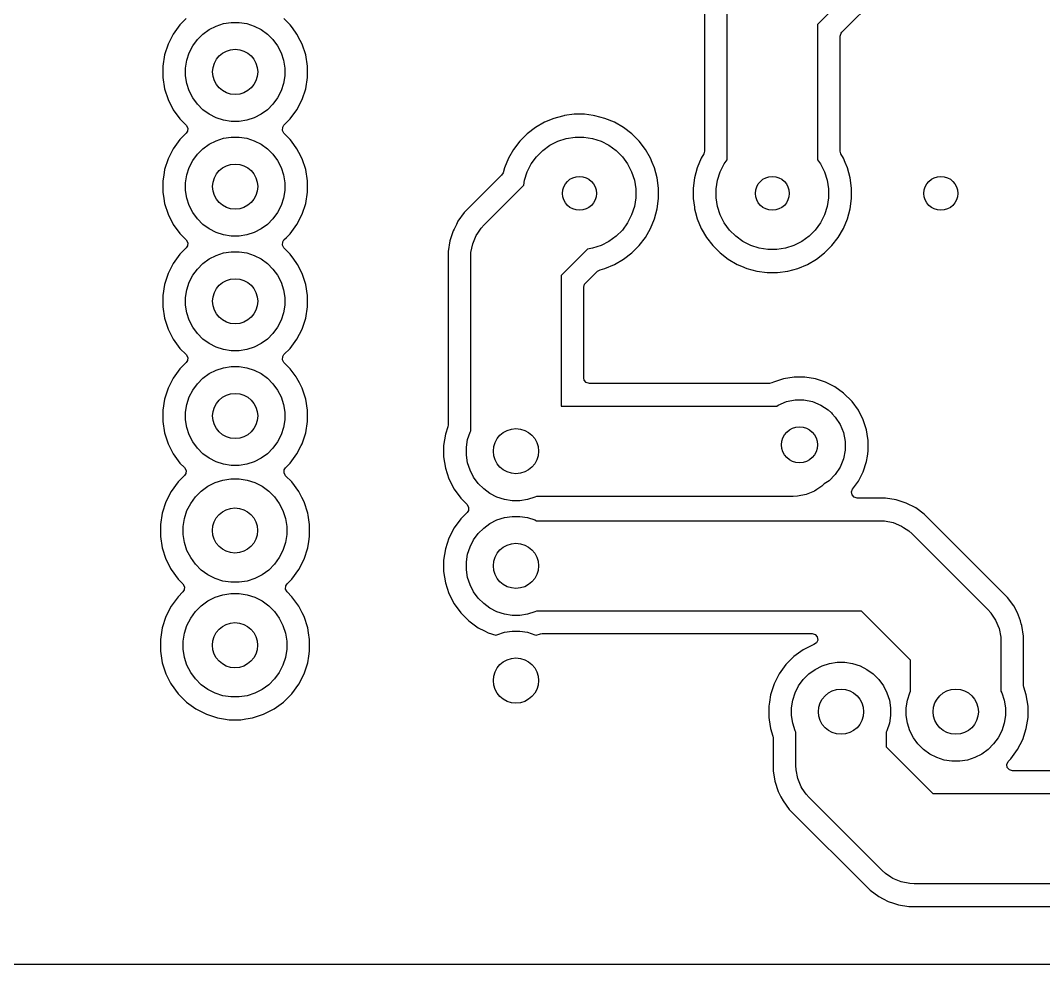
# Model space of a CAD drawing. Extents: x 10 to 287, y -200 to -10.
# Drawn here: x 127.33 to 149.97, y -149.31 to -128.4 of the extents above; entities that cross this region are included whole.
import ezdxf

# ---------------------------------------------------------------- set-up
doc = ezdxf.new("R2010")
doc.units = 0
doc.layers.add('BLACK', color=7, linetype='CONTINUOUS')

msp = doc.modelspace()

# ---------------------------------------------------------------- linework, layer by layer
at = {"layer": 'BLACK', "linetype": 'CONTINUOUS'}
for p, q in [((147.036874, -126.424219), (144.97, -128.491094)), ((145.506814, -128.662092), (147.300255, -126.86865)), ((142.4695, -127.958782), (142.4695, -131.294716)), ((142.97, -131.486311), (142.97, -128.07688)), ((130.99887, -128.357681), (130.859205, -128.497345)), ((133.300794, -128.497345), (133.16113, -128.357681)), ((130.859201, -128.49735), (130.711132, -128.701151)), ((130.859205, -128.497345), (130.859201, -128.49735)), ((131.365607, -128.703553), (131.505252, -128.602096)), ((131.505252, -128.602096), (131.659048, -128.523733)), ((131.659048, -128.523733), (131.82321, -128.470393)), ((131.82321, -128.470393), (131.993695, -128.443391)), ((131.993695, -128.443391), (132.166305, -128.443391)), ((132.166305, -128.443391), (132.33679, -128.470393)), ((132.33679, -128.470393), (132.500952, -128.523733)), ((132.500952, -128.523733), (132.654748, -128.602096)), ((132.654748, -128.602096), (132.794393, -128.703553)), ((133.300798, -128.49735), (133.300794, -128.497345)), ((133.347107, -128.56109), (133.300798, -128.49735)), ((133.44887, -128.701155), (133.347107, -128.56109)), ((144.97, -128.491094), (144.97, -131.486311)), ((130.711132, -128.701151), (130.59676, -128.925616)), ((131.142096, -128.965252), (131.243553, -128.825607)), ((131.243553, -128.825607), (131.365607, -128.703553)), ((132.794393, -128.703553), (132.916447, -128.825607)), ((132.916447, -128.825607), (133.017904, -128.965252)), ((133.521747, -128.844184), (133.44887, -128.701155)), ((145.4705, -128.749768), (145.490185, -128.682729)), ((145.4705, -131.294716), (145.4705, -128.749768)), ((145.490185, -128.682729), (145.506814, -128.662092)), ((130.59676, -128.925616), (130.51891, -129.165214)), ((131.063733, -129.119048), (131.142096, -128.965252)), ((133.017904, -128.965252), (133.096267, -129.119048)), ((133.563239, -128.925616), (133.521747, -128.844184)), ((133.563239, -128.925618), (133.563239, -128.925616)), ((133.563241, -128.925621), (133.563239, -128.925618)), ((133.64109, -129.165215), (133.563241, -128.925621)), ((130.51891, -129.165214), (130.4795, -129.414038)), ((130.983391, -129.453695), (131.010393, -129.28321)), ((131.010393, -129.28321), (131.063733, -129.119048)), ((133.096267, -129.119048), (133.149607, -129.28321)), ((133.149607, -129.28321), (133.176609, -129.453695)), ((133.6805, -129.414038), (133.64109, -129.165215)), ((130.4795, -129.414038), (130.4795, -129.665961)), ((130.983391, -129.626305), (130.983391, -129.453695)), ((133.176609, -129.453695), (133.176609, -129.626305)), ((133.6805, -129.665962), (133.6805, -129.414038)), ((130.4795, -129.665961), (130.51891, -129.914785)), ((131.010393, -129.79679), (130.983391, -129.626305)), ((133.176609, -129.626305), (133.149607, -129.79679)), ((133.64109, -129.914785), (133.6805, -129.665962)), ((130.51891, -129.914785), (130.59676, -130.154383)), ((131.063733, -129.960952), (131.010393, -129.79679)), ((131.142096, -130.114748), (131.063733, -129.960952)), ((133.096267, -129.960952), (133.017904, -130.114748)), ((133.149607, -129.79679), (133.096267, -129.960952)), ((133.563241, -130.154379), (133.64109, -129.914785)), ((130.59676, -130.154383), (130.711132, -130.378848)), ((131.243553, -130.254393), (131.142096, -130.114748)), ((133.017904, -130.114748), (132.916447, -130.254393)), ((133.44887, -130.378845), (133.563241, -130.154379)), ((130.711132, -130.378848), (130.859201, -130.582649)), ((131.365607, -130.376447), (131.243553, -130.254393)), ((131.505252, -130.477904), (131.365607, -130.376447)), ((132.794393, -130.376447), (132.654748, -130.477904)), ((132.916447, -130.254393), (132.794393, -130.376447)), ((133.300793, -130.582656), (133.44887, -130.378845)), ((130.859201, -130.582649), (130.859205, -130.582654)), ((130.859205, -130.582654), (130.99887, -130.722319)), ((131.659048, -130.556267), (131.505252, -130.477904)), ((131.82321, -130.609607), (131.659048, -130.556267)), ((131.993695, -130.636609), (131.82321, -130.609607)), ((132.166305, -130.636609), (131.993695, -130.636609)), ((132.33679, -130.609607), (132.166305, -130.636609)), ((132.500952, -130.556267), (132.33679, -130.609607)), ((132.654748, -130.477904), (132.500952, -130.556267)), ((133.226799, -130.65665), (133.300793, -130.582656)), ((139.136112, -130.568842), (138.924123, -130.65665)), ((139.322464, -130.51891), (139.136112, -130.568842)), ((139.357762, -130.509452), (139.322464, -130.51891)), ((139.368715, -130.508009), (139.357762, -130.509452)), ((139.585258, -130.4795), (139.368715, -130.508009)), ((139.585266, -130.4795), (139.585258, -130.4795)), ((139.814734, -130.4795), (139.585266, -130.4795)), ((139.814741, -130.4795), (139.814734, -130.4795)), ((140.004215, -130.504446), (139.814741, -130.4795)), ((140.042238, -130.509452), (140.004215, -130.504446)), ((140.263887, -130.568842), (140.042238, -130.509452)), ((140.475876, -130.65665), (140.263887, -130.568842)), ((130.99887, -130.722319), (131.032355, -130.783642)), ((131.027371, -130.853334), (130.99887, -130.897681)), ((131.032355, -130.783642), (131.027371, -130.853334)), ((133.127645, -130.836358), (133.132629, -130.766666)), ((133.16113, -130.897681), (133.127645, -130.836358)), ((133.132629, -130.766666), (133.16113, -130.722319)), ((133.16113, -130.722319), (133.226799, -130.65665)), ((138.725382, -130.771392), (138.543338, -130.911081)), ((138.924109, -130.656657), (138.725382, -130.771392)), ((138.924123, -130.65665), (138.924109, -130.656657)), ((140.47589, -130.656657), (140.475876, -130.65665)), ((140.674617, -130.771392), (140.47589, -130.656657)), ((140.856661, -130.911081), (140.674617, -130.771392)), ((130.859201, -131.03735), (130.711132, -131.241151)), ((130.859205, -131.037345), (130.859201, -131.03735)), ((130.99887, -130.897681), (130.859205, -131.037345)), ((131.505252, -131.142096), (131.659048, -131.063733)), ((131.659048, -131.063733), (131.82321, -131.010393)), ((131.82321, -131.010393), (131.993695, -130.983391)), ((131.993695, -130.983391), (132.166305, -130.983391)), ((132.166305, -130.983391), (132.33679, -131.010393)), ((132.33679, -131.010393), (132.500952, -131.063733)), ((132.500952, -131.063733), (132.654748, -131.142096)), ((133.300794, -131.037345), (133.16113, -130.897681)), ((133.300798, -131.03735), (133.300794, -131.037345)), ((133.326945, -131.073339), (133.300798, -131.03735)), ((133.44887, -131.241155), (133.326945, -131.073339)), ((138.381081, -131.073338), (138.241392, -131.255382)), ((138.543338, -130.911081), (138.381081, -131.073338)), ((139.046877, -131.1642), (139.221646, -131.075151)), ((139.221646, -131.075151), (139.408193, -131.014538)), ((139.408193, -131.014538), (139.601926, -130.983853)), ((139.601926, -130.983853), (139.798074, -130.983853)), ((139.798074, -130.983853), (139.991807, -131.014538)), ((139.991807, -131.014538), (140.178354, -131.075151)), ((140.178354, -131.075151), (140.353123, -131.1642)), ((140.85667, -130.911089), (140.856661, -130.911081)), ((141.018911, -131.07333), (140.85667, -130.911089)), ((141.018918, -131.073338), (141.018911, -131.07333)), ((141.158607, -131.255382), (141.018918, -131.073338)), ((130.711132, -131.241151), (130.59676, -131.465616)), ((131.243553, -131.365607), (131.365607, -131.243553)), ((131.365607, -131.243553), (131.505252, -131.142096)), ((132.654748, -131.142096), (132.794393, -131.243553)), ((132.794393, -131.243553), (132.916447, -131.365607)), ((133.49309, -131.327942), (133.44887, -131.241155)), ((133.563239, -131.465616), (133.49309, -131.327942)), ((138.241392, -131.255382), (138.126657, -131.454109)), ((138.749493, -131.41819), (138.88819, -131.279493)), ((138.88819, -131.279493), (139.046877, -131.1642)), ((140.353123, -131.1642), (140.51181, -131.279493)), ((140.51181, -131.279493), (140.650507, -131.41819)), ((141.158608, -131.255385), (141.158607, -131.255382)), ((141.158611, -131.255388), (141.158608, -131.255385)), ((141.273344, -131.454112), (141.158611, -131.255388)), ((142.4695, -131.294716), (142.452887, -131.356716)), ((145.487113, -131.356716), (145.4705, -131.294716)), ((130.59676, -131.465616), (130.51891, -131.705214)), ((131.063733, -131.659048), (131.142096, -131.505252)), ((131.142096, -131.505252), (131.243553, -131.365607)), ((132.916447, -131.365607), (133.017904, -131.505252)), ((133.017904, -131.505252), (133.096267, -131.659048)), ((133.563239, -131.465618), (133.563239, -131.465616)), ((133.563241, -131.465621), (133.563239, -131.465618)), ((133.64109, -131.705215), (133.563241, -131.465621)), ((138.126653, -131.454118), (138.038842, -131.666112)), ((138.126657, -131.454109), (138.126653, -131.454118)), ((138.6342, -131.576877), (138.749493, -131.41819)), ((140.650507, -131.41819), (140.7658, -131.576877)), ((141.273346, -131.454117), (141.273344, -131.454112)), ((141.273349, -131.454123), (141.273346, -131.454117)), ((141.31119, -131.54548), (141.273349, -131.454123)), ((141.361158, -131.666113), (141.31119, -131.54548)), ((142.39665, -131.454123), (142.308842, -131.666112)), ((142.396657, -131.454108), (142.39665, -131.454123)), ((142.452887, -131.356716), (142.396657, -131.454108)), ((142.9042, -131.576877), (142.97, -131.486311)), ((144.97, -131.486311), (145.0358, -131.576877)), ((145.543342, -131.454108), (145.487113, -131.356716)), ((145.543349, -131.454123), (145.543342, -131.454108)), ((145.58119, -131.54548), (145.543349, -131.454123)), ((145.631158, -131.666113), (145.58119, -131.54548)), ((130.51891, -131.705214), (130.499093, -131.830331)), ((131.010393, -131.82321), (131.063733, -131.659048)), ((133.096267, -131.659048), (133.149607, -131.82321)), ((133.6805, -131.954038), (133.64109, -131.705215)), ((138.009734, -131.774744), (137.97764, -131.830331)), ((138.038842, -131.666112), (138.009734, -131.774744)), ((138.484538, -131.938193), (138.545151, -131.751646)), ((138.545151, -131.751646), (138.6342, -131.576877)), ((140.7658, -131.576877), (140.854849, -131.751646)), ((140.854849, -131.751646), (140.915462, -131.938193)), ((141.420548, -131.887762), (141.361158, -131.666113)), ((142.308842, -131.666112), (142.249453, -131.887759)), ((142.754538, -131.938193), (142.815151, -131.751646)), ((142.815151, -131.751646), (142.9042, -131.576877)), ((145.0358, -131.576877), (145.124849, -131.751646)), ((145.124849, -131.751646), (145.185462, -131.938193)), ((145.690548, -131.887762), (145.631158, -131.666113)), ((130.499093, -131.830331), (130.4795, -131.954038)), ((130.4795, -131.954038), (130.4795, -132.205962)), ((130.983391, -131.993695), (131.010393, -131.82321)), ((130.983391, -132.166305), (130.983391, -131.993695)), ((133.149607, -131.82321), (133.176609, -131.993695)), ((133.176609, -131.993695), (133.176609, -132.166305)), ((133.6805, -132.205962), (133.6805, -131.954038)), ((137.97764, -131.830331), (137.150485, -132.657487)), ((138.467025, -132.04876), (138.484538, -131.938193)), ((140.915462, -131.938193), (140.946147, -132.131926)), ((141.450499, -132.115258), (141.420548, -131.887762)), ((142.249451, -131.88777), (142.2195, -132.115258)), ((142.249453, -131.887759), (142.249451, -131.88777)), ((142.723853, -132.131926), (142.754538, -131.938193)), ((145.185462, -131.938193), (145.216147, -132.131926)), ((145.7205, -132.115266), (145.690548, -131.887762)), ((130.4795, -132.205962), (130.501481, -132.344741)), ((131.010393, -132.33679), (130.983391, -132.166305)), ((133.176609, -132.166305), (133.149607, -132.33679)), ((133.64109, -132.454785), (133.6805, -132.205962)), ((137.587893, -132.927893), (138.467025, -132.04876)), ((140.946147, -132.131926), (140.946147, -132.328074)), ((141.4505, -132.115266), (141.450499, -132.115258)), ((141.4505, -132.344734), (141.4505, -132.115266)), ((142.2195, -132.115258), (142.2195, -132.344741)), ((142.723853, -132.328074), (142.723853, -132.131926)), ((145.216147, -132.131926), (145.216147, -132.328074)), ((145.7205, -132.344734), (145.7205, -132.115266)), ((130.501481, -132.344741), (130.51891, -132.454785)), ((130.51891, -132.454785), (130.59676, -132.694383)), ((131.063733, -132.500952), (131.010393, -132.33679)), ((133.149607, -132.33679), (133.096267, -132.500952)), ((133.563241, -132.694379), (133.64109, -132.454785)), ((140.946147, -132.328074), (140.915462, -132.521807)), ((141.420548, -132.572238), (141.4505, -132.344734)), ((142.2195, -132.344741), (142.244446, -132.534215)), ((142.754538, -132.521807), (142.723853, -132.328074)), ((145.216147, -132.328074), (145.185462, -132.521807)), ((145.690548, -132.572238), (145.7205, -132.344734)), ((131.142096, -132.654748), (131.063733, -132.500952)), ((131.243553, -132.794393), (131.142096, -132.654748)), ((133.017904, -132.654748), (132.916447, -132.794393)), ((133.096267, -132.500952), (133.017904, -132.654748)), ((137.150484, -132.657488), (137.011657, -132.848565)), ((137.150485, -132.657487), (137.150484, -132.657488)), ((140.915462, -132.521807), (140.854849, -132.708354)), ((141.361158, -132.793887), (141.420548, -132.572238)), ((142.244446, -132.534215), (142.249452, -132.572238)), ((142.249452, -132.572238), (142.272295, -132.65749)), ((142.272295, -132.65749), (142.308842, -132.793887)), ((142.815151, -132.708354), (142.754538, -132.521807)), ((145.185462, -132.521807), (145.124849, -132.708354)), ((145.631158, -132.793887), (145.690548, -132.572238)), ((130.59676, -132.694383), (130.711132, -132.918848)), ((130.711132, -132.918848), (130.859201, -133.122649)), ((131.365607, -132.916447), (131.243553, -132.794393)), ((131.505252, -133.017904), (131.365607, -132.916447)), ((132.794393, -132.916447), (132.654748, -133.017904)), ((132.916447, -132.794393), (132.794393, -132.916447)), ((133.300793, -133.122656), (133.44887, -132.918845)), ((133.44887, -132.918845), (133.563241, -132.694379)), ((136.975848, -132.918845), (136.924562, -133.0195)), ((137.011657, -132.848565), (136.975848, -132.918845)), ((140.7658, -132.883123), (140.650507, -133.04181)), ((140.854849, -132.708354), (140.7658, -132.883123)), ((141.273344, -133.005888), (141.361158, -132.793887)), ((142.308842, -132.793887), (142.39665, -133.005876)), ((142.9042, -132.883123), (142.815151, -132.708354)), ((143.019493, -133.04181), (142.9042, -132.883123)), ((145.0358, -132.883123), (144.920507, -133.04181)), ((145.124849, -132.708354), (145.0358, -132.883123)), ((145.543344, -133.005888), (145.631158, -132.793887)), ((130.859201, -133.122649), (130.859205, -133.122654)), ((130.859205, -133.122654), (130.99887, -133.262319)), ((131.659048, -133.096267), (131.505252, -133.017904)), ((131.82321, -133.149607), (131.659048, -133.096267)), ((132.500952, -133.096267), (132.33679, -133.149607)), ((132.654748, -133.017904), (132.500952, -133.096267)), ((133.218837, -133.204612), (133.300793, -133.122656)), ((136.90443, -133.059011), (136.831447, -133.283627)), ((136.924561, -133.0195), (136.90443, -133.05901)), ((136.90443, -133.05901), (136.90443, -133.059011)), ((136.924562, -133.0195), (136.924561, -133.0195)), ((137.413079, -133.163603), (137.447612, -133.111921)), ((137.447612, -133.111921), (137.521989, -133.000606)), ((137.521989, -133.000606), (137.587893, -132.927893)), ((140.650507, -133.04181), (140.51181, -133.180507)), ((141.158611, -133.204612), (141.273344, -133.005888)), ((142.39665, -133.005876), (142.396657, -133.00589)), ((142.396657, -133.00589), (142.511392, -133.204617)), ((143.15819, -133.180507), (143.019493, -133.04181)), ((144.920507, -133.04181), (144.78181, -133.180507)), ((145.428611, -133.204612), (145.543344, -133.005888)), ((130.99887, -133.262319), (131.032355, -133.323642)), ((131.032355, -133.323642), (131.027371, -133.393334)), ((131.993695, -133.176609), (131.82321, -133.149607)), ((132.166305, -133.176609), (131.993695, -133.176609)), ((132.33679, -133.149607), (132.166305, -133.176609)), ((133.127645, -133.376358), (133.132629, -133.306666)), ((133.132629, -133.306666), (133.16113, -133.262319)), ((133.16113, -133.262319), (133.218837, -133.204612)), ((136.831447, -133.28363), (136.7945, -133.516902)), ((136.831447, -133.283627), (136.831447, -133.28363)), ((137.299815, -133.536983), (137.33806, -133.344715)), ((137.33806, -133.344715), (137.413079, -133.163603)), ((140.353123, -133.2958), (140.178354, -133.384849)), ((140.51181, -133.180507), (140.353123, -133.2958)), ((141.018919, -133.386661), (141.158611, -133.204612)), ((142.511392, -133.204617), (142.651081, -133.386661)), ((143.316877, -133.2958), (143.15819, -133.180507)), ((143.491646, -133.384849), (143.316877, -133.2958)), ((144.623123, -133.2958), (144.448354, -133.384849)), ((144.78181, -133.180507), (144.623123, -133.2958)), ((145.288919, -133.386661), (145.428611, -133.204612)), ((130.859201, -133.57735), (130.711132, -133.781151)), ((130.859205, -133.577345), (130.859201, -133.57735)), ((130.99887, -133.437681), (130.859205, -133.577345)), ((131.027371, -133.393334), (130.99887, -133.437681)), ((131.659048, -133.603733), (131.82321, -133.550393)), ((131.82321, -133.550393), (131.993695, -133.523391)), ((131.993695, -133.523391), (132.166305, -133.523391)), ((132.166305, -133.523391), (132.33679, -133.550393)), ((132.33679, -133.550393), (132.500952, -133.603733)), ((133.16113, -133.437681), (133.127645, -133.376358)), ((133.300794, -133.577345), (133.16113, -133.437681)), ((133.300798, -133.57735), (133.300794, -133.577345)), ((133.38163, -133.688607), (133.300798, -133.57735)), ((136.7945, -133.516902), (136.7945, -137.359098)), ((137.295, -133.635), (137.299815, -133.536983)), ((139.881239, -133.462974), (139.295, -134.049214)), ((139.991807, -133.445462), (139.881239, -133.462974)), ((140.178354, -133.384849), (139.991807, -133.445462)), ((140.674612, -133.688611), (140.856661, -133.548919)), ((140.856661, -133.548919), (140.856665, -133.548914)), ((140.856665, -133.548914), (140.85667, -133.548911)), ((140.85667, -133.548911), (141.018911, -133.38667)), ((141.018911, -133.38667), (141.018914, -133.386665)), ((141.018914, -133.386665), (141.018919, -133.386661)), ((142.651081, -133.386661), (142.651089, -133.38667)), ((142.651089, -133.38667), (142.81333, -133.548911)), ((142.81333, -133.548911), (142.813338, -133.548918)), ((142.813338, -133.548918), (142.995382, -133.688607)), ((143.678193, -133.445462), (143.491646, -133.384849)), ((143.871926, -133.476147), (143.678193, -133.445462)), ((144.068074, -133.476147), (143.871926, -133.476147)), ((144.261807, -133.445462), (144.068074, -133.476147)), ((144.448354, -133.384849), (144.261807, -133.445462)), ((144.944612, -133.688611), (145.126661, -133.548919)), ((145.126661, -133.548919), (145.126665, -133.548914)), ((145.126665, -133.548914), (145.12667, -133.548911)), ((145.12667, -133.548911), (145.288911, -133.38667)), ((145.288911, -133.38667), (145.288914, -133.386665)), ((145.288914, -133.386665), (145.288919, -133.386661)), ((130.711132, -133.781151), (130.59676, -134.005616)), ((131.243553, -133.905607), (131.365607, -133.783553)), ((131.365607, -133.783553), (131.505252, -133.682096)), ((131.505252, -133.682096), (131.659048, -133.603733)), ((132.500952, -133.603733), (132.654748, -133.682096)), ((132.654748, -133.682096), (132.794393, -133.783553)), ((132.794393, -133.783553), (132.916447, -133.905607)), ((133.44887, -133.781155), (133.38163, -133.688607)), ((133.460177, -133.803347), (133.44887, -133.781155)), ((133.563239, -134.005616), (133.460177, -133.803347)), ((137.295, -137.487122), (137.295, -133.635)), ((140.263887, -133.891158), (140.475888, -133.803344)), ((140.475888, -133.803344), (140.674612, -133.688611)), ((142.995382, -133.688607), (142.995385, -133.688608)), ((142.995385, -133.688608), (142.995388, -133.688611)), ((142.995388, -133.688611), (143.194112, -133.803344)), ((143.194112, -133.803344), (143.194117, -133.803346)), ((143.194117, -133.803346), (143.194123, -133.803349)), ((143.194123, -133.803349), (143.28548, -133.84119)), ((144.533887, -133.891158), (144.745888, -133.803344)), ((144.745888, -133.803344), (144.944612, -133.688611)), ((130.59676, -134.005616), (130.51891, -134.245214)), ((131.063733, -134.199048), (131.142096, -134.045252)), ((131.142096, -134.045252), (131.243553, -133.905607)), ((132.916447, -133.905607), (133.017904, -134.045252)), ((133.017904, -134.045252), (133.096267, -134.199048)), ((133.563239, -134.005618), (133.563239, -134.005616)), ((133.563241, -134.005621), (133.563239, -134.005618)), ((133.64109, -134.245215), (133.563241, -134.005621)), ((139.295, -134.049214), (139.295, -136.94)), ((139.831815, -134.220211), (140.099669, -133.952356)), ((140.099669, -133.952356), (140.155253, -133.920265)), ((140.155253, -133.920265), (140.263887, -133.891158)), ((143.28548, -133.84119), (143.406113, -133.891158)), ((143.406113, -133.891158), (143.627762, -133.950548)), ((143.627762, -133.950548), (143.855266, -133.9805)), ((143.855266, -133.9805), (143.855273, -133.9805)), ((143.855273, -133.9805), (144.084727, -133.9805)), ((144.084727, -133.9805), (144.084734, -133.9805)), ((144.084734, -133.9805), (144.312238, -133.950548)), ((144.312238, -133.950548), (144.533887, -133.891158)), ((130.51891, -134.245214), (130.4795, -134.494038)), ((131.010393, -134.36321), (131.063733, -134.199048)), ((133.096267, -134.199048), (133.149607, -134.36321)), ((133.6805, -134.494038), (133.64109, -134.245215)), ((139.7955, -134.307888), (139.815185, -134.240849)), ((139.815185, -134.240849), (139.831815, -134.220211)), ((130.4795, -134.494038), (130.4795, -134.745961)), ((130.983391, -134.533695), (131.010393, -134.36321)), ((133.149607, -134.36321), (133.176609, -134.533695)), ((133.6805, -134.745962), (133.6805, -134.494038)), ((139.7955, -136.3155), (139.7955, -134.307888)), ((130.983391, -134.706305), (130.983391, -134.533695)), ((131.010393, -134.87679), (130.983391, -134.706305)), ((133.176609, -134.706305), (133.149607, -134.87679)), ((133.176609, -134.533695), (133.176609, -134.706305)), ((130.4795, -134.745961), (130.51891, -134.994785)), ((131.063733, -135.040952), (131.010393, -134.87679)), ((133.149607, -134.87679), (133.096267, -135.040952)), ((133.64109, -134.994785), (133.6805, -134.745962)), ((130.51891, -134.994785), (130.59676, -135.234383)), ((131.142096, -135.194748), (131.063733, -135.040952)), ((133.096267, -135.040952), (133.017904, -135.194748)), ((133.563241, -135.234379), (133.64109, -134.994785)), ((130.59676, -135.234383), (130.711132, -135.458848)), ((131.243553, -135.334393), (131.142096, -135.194748)), ((131.365607, -135.456447), (131.243553, -135.334393)), ((132.916447, -135.334393), (132.794393, -135.456447)), ((133.017904, -135.194748), (132.916447, -135.334393)), ((133.44887, -135.458845), (133.563241, -135.234379)), ((130.711132, -135.458848), (130.859201, -135.662649)), ((131.505252, -135.557904), (131.365607, -135.456447)), ((131.659048, -135.636267), (131.505252, -135.557904)), ((131.82321, -135.689607), (131.659048, -135.636267)), ((132.500952, -135.636267), (132.33679, -135.689607)), ((132.654748, -135.557904), (132.500952, -135.636267)), ((132.794393, -135.456447), (132.654748, -135.557904)), ((133.300793, -135.662656), (133.44887, -135.458845)), ((130.859201, -135.662649), (130.859205, -135.662654)), ((130.859205, -135.662654), (130.99887, -135.802319)), ((130.99887, -135.802319), (131.032355, -135.863642)), ((131.993695, -135.716609), (131.82321, -135.689607)), ((132.166305, -135.716609), (131.993695, -135.716609)), ((132.33679, -135.689607), (132.166305, -135.716609)), ((133.127645, -135.916358), (133.132629, -135.846666)), ((133.132629, -135.846666), (133.16113, -135.802319)), ((133.16113, -135.802319), (133.300793, -135.662656)), ((130.99887, -135.977681), (130.859205, -136.117345)), ((131.027371, -135.933334), (130.99887, -135.977681)), ((131.032355, -135.863642), (131.027371, -135.933334)), ((131.82321, -136.090393), (131.993695, -136.063391)), ((131.993695, -136.063391), (132.166305, -136.063391)), ((132.166305, -136.063391), (132.33679, -136.090393)), ((133.16113, -135.977681), (133.127645, -135.916358)), ((133.300794, -136.117345), (133.16113, -135.977681)), ((130.859201, -136.11735), (130.711132, -136.321151)), ((130.859205, -136.117345), (130.859201, -136.11735)), ((131.365607, -136.323553), (131.505252, -136.222096)), ((131.505252, -136.222096), (131.659048, -136.143733)), ((131.659048, -136.143733), (131.82321, -136.090393)), ((132.33679, -136.090393), (132.500952, -136.143733)), ((132.500952, -136.143733), (132.654748, -136.222096)), ((132.654748, -136.222096), (132.794393, -136.323553)), ((133.300798, -136.11735), (133.300794, -136.117345)), ((133.429952, -136.295117), (133.300798, -136.11735)), ((133.44887, -136.321155), (133.429952, -136.295117)), ((139.806706, -136.367011), (139.7955, -136.3155)), ((144.451903, -136.2995), (144.218631, -136.336446)), ((144.451908, -136.2995), (144.451903, -136.2995)), ((144.688092, -136.2995), (144.451908, -136.2995)), ((144.688097, -136.2995), (144.688092, -136.2995)), ((144.921365, -136.336446), (144.688097, -136.2995)), ((130.711132, -136.321151), (130.59676, -136.545616)), ((131.142096, -136.585252), (131.243553, -136.445607)), ((131.243553, -136.445607), (131.365607, -136.323553)), ((132.794393, -136.323553), (132.916447, -136.445607)), ((132.916447, -136.445607), (133.017904, -136.585252)), ((133.502283, -136.425985), (133.44887, -136.321155)), ((133.563239, -136.545616), (133.502283, -136.425985)), ((139.852461, -136.419815), (139.806706, -136.367011)), ((139.9195, -136.4395), (139.852461, -136.419815)), ((143.905226, -136.4395), (139.9195, -136.4395)), ((143.961521, -136.425985), (143.905226, -136.4395)), ((143.994003, -136.409433), (143.961521, -136.425985)), ((144.218631, -136.336446), (143.994003, -136.409433)), ((144.921367, -136.336446), (144.921365, -136.336446)), ((144.921369, -136.336447), (144.921367, -136.336446)), ((145.145992, -136.409432), (144.921369, -136.336447)), ((145.356434, -136.516657), (145.145992, -136.409432)), ((145.54751, -136.655483), (145.356434, -136.516657)), ((130.59676, -136.545616), (130.51891, -136.785214)), ((131.010393, -136.90321), (131.063733, -136.739048)), ((131.063733, -136.739048), (131.142096, -136.585252)), ((133.017904, -136.585252), (133.096267, -136.739048)), ((133.096267, -136.739048), (133.149607, -136.90321)), ((133.563239, -136.545618), (133.563239, -136.545616)), ((133.563241, -136.545621), (133.563239, -136.545618)), ((133.64109, -136.785215), (133.563241, -136.545621)), ((145.734517, -136.84249), (145.54751, -136.655483)), ((130.51891, -136.785214), (130.4795, -137.034038)), ((130.983391, -137.073695), (131.010393, -136.90321)), ((133.149607, -136.90321), (133.176609, -137.073695)), ((133.6805, -137.034038), (133.64109, -136.785215)), ((139.295, -136.94), (144.065796, -136.94)), ((144.065796, -136.94), (144.098604, -136.918079)), ((144.098604, -136.918079), (144.279716, -136.84306)), ((144.279716, -136.84306), (144.471983, -136.804816)), ((144.471983, -136.804816), (144.668017, -136.804816)), ((144.668017, -136.804816), (144.860284, -136.84306)), ((144.860284, -136.84306), (145.041396, -136.918079)), ((145.041396, -136.918079), (145.204394, -137.026989)), ((145.873343, -137.033566), (145.734517, -136.84249)), ((130.4795, -137.034038), (130.4795, -137.285961)), ((130.983391, -137.246305), (130.983391, -137.073695)), ((133.176609, -137.073695), (133.176609, -137.246305)), ((133.6805, -137.285962), (133.6805, -137.034038)), ((145.204394, -137.026989), (145.277107, -137.092893)), ((145.277107, -137.092893), (145.297107, -137.112893)), ((145.297107, -137.112893), (145.36301, -137.185606)), ((145.36301, -137.185606), (145.471921, -137.348604)), ((145.980568, -137.244008), (145.873343, -137.033566)), ((130.4795, -137.285961), (130.51891, -137.534785)), ((131.010393, -137.41679), (130.983391, -137.246305)), ((131.063733, -137.580952), (131.010393, -137.41679)), ((133.149607, -137.41679), (133.096267, -137.580952)), ((133.176609, -137.246305), (133.149607, -137.41679)), ((133.64109, -137.534785), (133.6805, -137.285962)), ((136.788431, -137.397416), (136.73391, -137.56521)), ((136.7945, -137.359098), (136.788431, -137.397416)), ((145.471921, -137.348604), (145.54694, -137.529716)), ((146.053552, -137.468631), (145.980568, -137.244008)), ((130.51891, -137.534785), (130.59676, -137.774383)), ((131.142096, -137.734748), (131.063733, -137.580952)), ((133.096267, -137.580952), (133.017904, -137.734748)), ((133.563241, -137.774379), (133.64109, -137.534785)), ((136.73391, -137.565213), (136.6945, -137.814038)), ((136.73391, -137.56521), (136.73391, -137.565213)), ((137.225393, -137.68321), (137.278733, -137.519048)), ((137.278733, -137.519048), (137.295, -137.487122)), ((145.54694, -137.529716), (145.585184, -137.721983)), ((146.068848, -137.56521), (146.053552, -137.468631)), ((146.090499, -137.701902), (146.068848, -137.56521)), ((130.59676, -137.774383), (130.711132, -137.998848)), ((131.243553, -137.874393), (131.142096, -137.734748)), ((131.365607, -137.996447), (131.243553, -137.874393)), ((132.916447, -137.874393), (132.794393, -137.996447)), ((133.017904, -137.734748), (132.916447, -137.874393)), ((133.44887, -137.998845), (133.543034, -137.814038)), ((133.543034, -137.814038), (133.563241, -137.774379)), ((136.6945, -137.814038), (136.6945, -138.065961)), ((137.198391, -137.853695), (137.225393, -137.68321)), ((137.198391, -138.026305), (137.198391, -137.853695)), ((145.585184, -137.721983), (145.585184, -137.918017)), ((146.090499, -137.938097), (146.090499, -137.701902)), ((130.711132, -137.998848), (130.859201, -138.202649)), ((131.505252, -138.097904), (131.365607, -137.996447)), ((131.659048, -138.176267), (131.505252, -138.097904)), ((132.654748, -138.097904), (132.500952, -138.176267)), ((132.794393, -137.996447), (132.654748, -138.097904)), ((133.300793, -138.202656), (133.44887, -137.998845)), ((136.6945, -138.065961), (136.73391, -138.314785)), ((137.225393, -138.19679), (137.198391, -138.026305)), ((145.54694, -138.110284), (145.471921, -138.291396)), ((145.585184, -137.918017), (145.54694, -138.110284)), ((146.053552, -138.171368), (146.072587, -138.051184)), ((146.072587, -138.051184), (146.090499, -137.938097)), ((130.859201, -138.202649), (130.859205, -138.202654)), ((130.859205, -138.202654), (130.960314, -138.303763)), ((130.960314, -138.303763), (130.993799, -138.365086)), ((131.82321, -138.229607), (131.659048, -138.176267)), ((131.993695, -138.256609), (131.82321, -138.229607)), ((132.166305, -138.256609), (131.993695, -138.256609)), ((132.33679, -138.229607), (132.166305, -138.256609)), ((132.500952, -138.176267), (132.33679, -138.229607)), ((133.16252, -138.421482), (133.167504, -138.35179)), ((133.167504, -138.35179), (133.196001, -138.307447)), ((133.196001, -138.307447), (133.300793, -138.202656)), ((136.73391, -138.314785), (136.81176, -138.554383)), ((137.278733, -138.360952), (137.225393, -138.19679)), ((145.471921, -138.291396), (145.36301, -138.454393)), ((145.980568, -138.395992), (146.053552, -138.171368)), ((130.960315, -138.479125), (130.817386, -138.622054)), ((130.988815, -138.434778), (130.960315, -138.479125)), ((130.993799, -138.365086), (130.988815, -138.434778)), ((131.636234, -138.634819), (131.807858, -138.579055)), ((131.807858, -138.579055), (131.986092, -138.550825)), ((131.986092, -138.550825), (132.166548, -138.550825)), ((132.166548, -138.550825), (132.344782, -138.579055)), ((132.344782, -138.579055), (132.516406, -138.634819)), ((133.196005, -138.482805), (133.16252, -138.421482)), ((133.335251, -138.622051), (133.196005, -138.482805)), ((136.81176, -138.554383), (136.926132, -138.778848)), ((137.357096, -138.514748), (137.278733, -138.360952)), ((137.458553, -138.654393), (137.357096, -138.514748)), ((145.36301, -138.454393), (145.224393, -138.59301)), ((145.873343, -138.606433), (145.980568, -138.395992)), ((130.817386, -138.622054), (130.664688, -138.832225)), ((131.329455, -138.822813), (131.475447, -138.716744)), ((131.475447, -138.716744), (131.636234, -138.634819)), ((132.516406, -138.634819), (132.677193, -138.716744)), ((132.677193, -138.716744), (132.823185, -138.822813)), ((133.487954, -138.832229), (133.335251, -138.622051)), ((136.926132, -138.778848), (137.074201, -138.982649)), ((137.580607, -138.776447), (137.458553, -138.654393)), ((137.720252, -138.877904), (137.580607, -138.776447)), ((144.95593, -138.785483), (144.901397, -138.821921)), ((145.064394, -138.713011), (144.95593, -138.785483)), ((145.119365, -138.663186), (145.064394, -138.713011)), ((145.224393, -138.59301), (145.119365, -138.663186)), ((145.722919, -138.837853), (145.745338, -138.782615)), ((145.745338, -138.782615), (145.873343, -138.606433)), ((130.664688, -138.832225), (130.546742, -139.063703)), ((131.095784, -139.096407), (131.201853, -138.950415)), ((131.201853, -138.950415), (131.329455, -138.822813)), ((132.823185, -138.822813), (132.950787, -138.950415)), ((132.950787, -138.950415), (133.056856, -139.096407)), ((133.555357, -138.964515), (133.487954, -138.832229)), ((133.605897, -139.063703), (133.555357, -138.964515)), ((137.074201, -138.982649), (137.074205, -138.982654)), ((137.074205, -138.982654), (137.21387, -139.122319)), ((137.874048, -138.956267), (137.720252, -138.877904)), ((138.03821, -139.009607), (137.874048, -138.956267)), ((138.208695, -139.036609), (138.03821, -139.009607)), ((138.55179, -139.009607), (138.381305, -139.036609)), ((138.715952, -138.956267), (138.55179, -139.009607)), ((138.747878, -138.94), (138.715952, -138.956267)), ((144.43, -138.94), (138.747878, -138.94)), ((144.528017, -138.935185), (144.43, -138.94)), ((144.720285, -138.89694), (144.528017, -138.935185)), ((144.901397, -138.821921), (144.720285, -138.89694)), ((145.732863, -138.907011), (145.722919, -138.837853)), ((145.778618, -138.959815), (145.732863, -138.907011)), ((145.845657, -138.9795), (145.778618, -138.959815)), ((146.473726, -138.9795), (145.845657, -138.9795)), ((146.473731, -138.9795), (146.473726, -138.9795)), ((146.707002, -139.016446), (146.473731, -138.9795)), ((146.93163, -139.089433), (146.707002, -139.016446)), ((130.546742, -139.063703), (130.46646, -139.310786)), ((130.958095, -139.428818), (131.013859, -139.257194)), ((131.013859, -139.257194), (131.095784, -139.096407)), ((133.056856, -139.096407), (133.138781, -139.257194)), ((133.138781, -139.257194), (133.194545, -139.428818)), ((133.605897, -139.063705), (133.605897, -139.063703)), ((133.605899, -139.063708), (133.605897, -139.063705)), ((133.68618, -139.310787), (133.605899, -139.063708)), ((137.21387, -139.122319), (137.247355, -139.183642)), ((137.242371, -139.253334), (137.21387, -139.297681)), ((137.247355, -139.183642), (137.242371, -139.253334)), ((138.381305, -139.036609), (138.208695, -139.036609)), ((147.142068, -139.196657), (146.93163, -139.089433)), ((147.333144, -139.335483), (147.142068, -139.196657)), ((130.46646, -139.310786), (130.42582, -139.567377)), ((130.929865, -139.607052), (130.958095, -139.428818)), ((133.194545, -139.428818), (133.222775, -139.607052)), ((133.693025, -139.354008), (133.68618, -139.310787)), ((133.72682, -139.567377), (133.693025, -139.354008)), ((137.074201, -139.43735), (136.926132, -139.641151)), ((137.074205, -139.437345), (137.074201, -139.43735)), ((137.21387, -139.297681), (137.074205, -139.437345)), ((137.720252, -139.542096), (137.874048, -139.463733)), ((137.874048, -139.463733), (138.03821, -139.410393)), ((138.03821, -139.410393), (138.208695, -139.383391)), ((138.208695, -139.383391), (138.381305, -139.383391)), ((138.381305, -139.383391), (138.55179, -139.410393)), ((138.55179, -139.410393), (138.715952, -139.463733)), ((138.715952, -139.463733), (138.747878, -139.48)), ((138.747878, -139.48), (146.355634, -139.48)), ((146.355634, -139.48), (146.453651, -139.484815)), ((146.453651, -139.484815), (146.645919, -139.52306)), ((149.174517, -141.176856), (147.333144, -139.335483)), ((130.42582, -139.567377), (130.42582, -139.827182)), ((130.929865, -139.787508), (130.929865, -139.607052)), ((133.222775, -139.607052), (133.222775, -139.787508)), ((133.72682, -139.827182), (133.72682, -139.567377)), ((136.926132, -139.641151), (136.81176, -139.865616)), ((137.458553, -139.765607), (137.580607, -139.643553)), ((137.580607, -139.643553), (137.720252, -139.542096)), ((146.645919, -139.52306), (146.827031, -139.598079)), ((146.827031, -139.598079), (146.873646, -139.629226)), ((146.873646, -139.629226), (146.990028, -139.706989)), ((146.990028, -139.706989), (147.062741, -139.772893)), ((130.42582, -139.827182), (130.46646, -140.083773)), ((130.958095, -139.965742), (130.929865, -139.787508)), ((133.222775, -139.787508), (133.194545, -139.965742)), ((133.708859, -139.940578), (133.72682, -139.827182)), ((136.81176, -139.865616), (136.73391, -140.105214)), ((137.278733, -140.059048), (137.357096, -139.905252)), ((137.357096, -139.905252), (137.458553, -139.765607)), ((147.062741, -139.772893), (148.737107, -141.447259)), ((130.46646, -140.083773), (130.546742, -140.330856)), ((131.013859, -140.137366), (130.958095, -139.965742)), ((131.095784, -140.298153), (131.013859, -140.137366)), ((133.138781, -140.137366), (133.056856, -140.298153)), ((133.194545, -139.965742), (133.138781, -140.137366)), ((133.605899, -140.330852), (133.68618, -140.083773)), ((133.68618, -140.083773), (133.708859, -139.940578)), ((136.73391, -140.105214), (136.6945, -140.354038)), ((137.225393, -140.22321), (137.278733, -140.059048)), ((130.546742, -140.330856), (130.627854, -140.490044)), ((131.201853, -140.444145), (131.095784, -140.298153)), ((133.056856, -140.298153), (132.950787, -140.444145)), ((133.487954, -140.562331), (133.605899, -140.330852)), ((136.6945, -140.354038), (136.6945, -140.605961)), ((137.198391, -140.393695), (137.225393, -140.22321)), ((130.627854, -140.490044), (130.652719, -140.538845)), ((130.652719, -140.538845), (130.664688, -140.562334)), ((130.664688, -140.562334), (130.817386, -140.772505)), ((131.329455, -140.571747), (131.201853, -140.444145)), ((131.475447, -140.677816), (131.329455, -140.571747)), ((132.823185, -140.571747), (132.677193, -140.677816)), ((132.950787, -140.444145), (132.823185, -140.571747)), ((133.335251, -140.772509), (133.487954, -140.562331)), ((136.6945, -140.605961), (136.73391, -140.854785)), ((137.198391, -140.566305), (137.198391, -140.393695)), ((137.225393, -140.73679), (137.198391, -140.566305)), ((130.817386, -140.772505), (130.817391, -140.772511)), ((130.817391, -140.772511), (130.924479, -140.879599)), ((131.636234, -140.759741), (131.475447, -140.677816)), ((131.807858, -140.815505), (131.636234, -140.759741)), ((131.986092, -140.843735), (131.807858, -140.815505)), ((132.166548, -140.843735), (131.986092, -140.843735)), ((132.344782, -140.815505), (132.166548, -140.843735)), ((132.516406, -140.759741), (132.344782, -140.815505)), ((132.677193, -140.677816), (132.516406, -140.759741)), ((133.252975, -140.854785), (133.335251, -140.772509)), ((137.278733, -140.900952), (137.225393, -140.73679)), ((130.924479, -141.054961), (130.817391, -141.162048)), ((130.924479, -140.879599), (130.957964, -140.940922)), ((130.95298, -141.010614), (130.924479, -141.054961)), ((130.957964, -140.940922), (130.95298, -141.010614)), ((133.194676, -140.993638), (133.19966, -140.923946)), ((133.228161, -141.054961), (133.194676, -140.993638)), ((133.19966, -140.923946), (133.228161, -140.879599)), ((133.228161, -140.879599), (133.252975, -140.854785)), ((133.335251, -141.162051), (133.228161, -141.054961)), ((136.73391, -140.854785), (136.81176, -141.094383)), ((137.357096, -141.054748), (137.278733, -140.900952)), ((137.458553, -141.194393), (137.357096, -141.054748)), ((130.817386, -141.162054), (130.664688, -141.372225)), ((130.817391, -141.162048), (130.817386, -141.162054)), ((131.329455, -141.362813), (131.475447, -141.256744)), ((131.475447, -141.256744), (131.636234, -141.174819)), ((131.636234, -141.174819), (131.807858, -141.119055)), ((131.807858, -141.119055), (131.986092, -141.090825)), ((131.986092, -141.090825), (132.166548, -141.090825)), ((132.166548, -141.090825), (132.344782, -141.119055)), ((132.344782, -141.119055), (132.516406, -141.174819)), ((132.516406, -141.174819), (132.677193, -141.256744)), ((132.677193, -141.256744), (132.823185, -141.362813)), ((133.487954, -141.372229), (133.335251, -141.162051)), ((136.81176, -141.094383), (136.926132, -141.318848)), ((137.580607, -141.316447), (137.458553, -141.194393)), ((149.313343, -141.367932), (149.174517, -141.176856)), ((130.664688, -141.372225), (130.546742, -141.603703)), ((131.095784, -141.636407), (131.201853, -141.490415)), ((131.201853, -141.490415), (131.329455, -141.362813)), ((132.823185, -141.362813), (132.950787, -141.490415)), ((132.950787, -141.490415), (133.056856, -141.636407)), ((133.563107, -141.519725), (133.487954, -141.372229)), ((133.605897, -141.603703), (133.563107, -141.519725)), ((136.926132, -141.318848), (137.074201, -141.522649)), ((137.074201, -141.522649), (137.074205, -141.522654)), ((137.074205, -141.522654), (137.252345, -141.700794)), ((137.720252, -141.417904), (137.580607, -141.316447)), ((137.874048, -141.496267), (137.720252, -141.417904)), ((138.03821, -141.549607), (137.874048, -141.496267)), ((138.715952, -141.496267), (138.55179, -141.549607)), ((138.747878, -141.48), (138.715952, -141.496267)), ((145.94142, -141.48), (138.747878, -141.48)), ((147.03, -142.56858), (145.94142, -141.48)), ((148.737107, -141.447259), (148.80301, -141.519972)), ((148.80301, -141.519972), (148.806775, -141.525607)), ((149.392175, -141.522649), (149.313343, -141.367932)), ((149.420569, -141.578376), (149.392175, -141.522649)), ((130.546742, -141.603703), (130.46646, -141.850786)), ((131.013859, -141.797194), (131.095784, -141.636407)), ((133.056856, -141.636407), (133.138781, -141.797194)), ((133.605897, -141.603705), (133.605897, -141.603703)), ((133.605899, -141.603708), (133.605897, -141.603705)), ((133.68618, -141.850787), (133.605899, -141.603708)), ((137.252345, -141.700794), (137.25235, -141.700798)), ((137.25235, -141.700798), (137.430117, -141.829952)), ((138.208695, -141.576609), (138.03821, -141.549607)), ((138.381305, -141.576609), (138.208695, -141.576609)), ((138.55179, -141.549607), (138.381305, -141.576609)), ((148.806775, -141.525607), (148.911921, -141.682969)), ((148.911921, -141.682969), (148.98694, -141.864081)), ((149.460345, -141.700794), (149.420569, -141.578376)), ((149.480668, -141.763343), (149.460345, -141.700794)), ((130.46646, -141.850786), (130.42582, -142.107377)), ((130.929865, -142.147052), (130.958095, -141.968818)), ((130.958095, -141.968818), (131.013859, -141.797194)), ((133.138781, -141.797194), (133.194545, -141.968818)), ((133.194545, -141.968818), (133.222775, -142.147052)), ((133.70399, -141.963239), (133.68618, -141.850787)), ((133.72682, -142.107377), (133.70399, -141.963239)), ((137.430117, -141.829952), (137.456155, -141.84887)), ((137.456155, -141.84887), (137.599184, -141.921747)), ((137.599184, -141.921747), (137.680616, -141.963239)), ((137.680616, -141.963239), (137.680618, -141.963239)), ((137.680618, -141.963239), (137.680621, -141.963241)), ((137.680621, -141.963241), (137.847256, -142.017384)), ((137.874048, -142.003733), (138.03821, -141.950393)), ((138.03821, -141.950393), (138.208695, -141.923391)), ((138.208695, -141.923391), (138.381305, -141.923391)), ((138.381305, -141.923391), (138.55179, -141.950393)), ((138.55179, -141.950393), (138.715952, -142.003733)), ((148.98694, -141.864081), (149.025185, -142.056349)), ((149.493553, -141.802998), (149.480668, -141.763343)), ((149.493553, -141.803001), (149.493553, -141.802998)), ((149.5305, -142.036268), (149.493553, -141.803001)), ((130.42582, -142.107377), (130.42582, -142.367182)), ((130.929865, -142.327508), (130.929865, -142.147052)), ((133.222775, -142.147052), (133.222775, -142.327508)), ((133.72682, -142.367182), (133.72682, -142.107377)), ((137.847256, -142.017384), (137.874048, -142.003733)), ((138.715952, -142.003733), (138.742743, -142.017384)), ((138.742743, -142.017384), (138.837583, -141.986569)), ((138.837583, -141.986569), (138.875901, -141.9805)), ((138.875901, -141.9805), (144.850624, -141.9805)), ((144.850624, -141.9805), (144.917663, -142.000185)), ((144.944337, -142.185703), (144.888944, -142.222429)), ((144.917663, -142.000185), (144.963418, -142.052989)), ((144.973362, -142.122147), (144.944337, -142.185703)), ((144.963418, -142.052989), (144.973362, -142.122147)), ((149.025185, -142.056349), (149.03, -142.154366)), ((149.03, -142.154366), (149.03, -143.257122)), ((149.5305, -143.129098), (149.5305, -142.036268)), ((130.42582, -142.367182), (130.46646, -142.623773)), ((130.958095, -142.505742), (130.929865, -142.327508)), ((133.222775, -142.327508), (133.194545, -142.505742)), ((133.708859, -142.480578), (133.72682, -142.367182)), ((144.651151, -142.341132), (144.44735, -142.489201)), ((144.875616, -142.22676), (144.651151, -142.341132)), ((144.882464, -142.224535), (144.875616, -142.22676)), ((144.888944, -142.222429), (144.882464, -142.224535)), ((130.46646, -142.623773), (130.546742, -142.870856)), ((131.013859, -142.677366), (130.958095, -142.505742)), ((133.194545, -142.505742), (133.138781, -142.677366)), ((133.605899, -142.870852), (133.68618, -142.623773)), ((133.68618, -142.623773), (133.708859, -142.480578)), ((144.447345, -142.489205), (144.269205, -142.667345)), ((144.44735, -142.489201), (144.447345, -142.489205)), ((145.069048, -142.693733), (145.23321, -142.640393)), ((145.23321, -142.640393), (145.403695, -142.613391)), ((145.403695, -142.613391), (145.576305, -142.613391)), ((145.576305, -142.613391), (145.74679, -142.640393)), ((145.74679, -142.640393), (145.910952, -142.693733)), ((147.03, -143.257122), (147.03, -142.56858)), ((130.546742, -142.870856), (130.627854, -143.030044)), ((131.095784, -142.838153), (131.013859, -142.677366)), ((131.201853, -142.984145), (131.095784, -142.838153)), ((133.056856, -142.838153), (132.950787, -142.984145)), ((133.138781, -142.677366), (133.056856, -142.838153)), ((133.487954, -143.102331), (133.605899, -142.870852)), ((144.121132, -142.871151), (144.00676, -143.095616)), ((144.269201, -142.66735), (144.121132, -142.871151)), ((144.269205, -142.667345), (144.269201, -142.66735)), ((144.653553, -142.995607), (144.775607, -142.873553)), ((144.775607, -142.873553), (144.915252, -142.772096)), ((144.915252, -142.772096), (145.069048, -142.693733)), ((145.910952, -142.693733), (146.064748, -142.772096)), ((146.064748, -142.772096), (146.204393, -142.873553)), ((146.204393, -142.873553), (146.326447, -142.995607)), ((130.627854, -143.030044), (130.652719, -143.078845)), ((130.652719, -143.078845), (130.664688, -143.102334)), ((130.664688, -143.102334), (130.817386, -143.312505)), ((131.329455, -143.111747), (131.201853, -142.984145)), ((132.950787, -142.984145), (132.823185, -143.111747)), ((133.335251, -143.312509), (133.487954, -143.102331)), ((144.00676, -143.095616), (143.92891, -143.335214)), ((144.552096, -143.135252), (144.653553, -142.995607)), ((146.326447, -142.995607), (146.427904, -143.135252)), ((130.817386, -143.312505), (130.817389, -143.312509)), ((130.817389, -143.312509), (131.001091, -143.496211)), ((131.475447, -143.217816), (131.329455, -143.111747)), ((131.636234, -143.299741), (131.475447, -143.217816)), ((131.807858, -143.355505), (131.636234, -143.299741)), ((132.516406, -143.299741), (132.344782, -143.355505)), ((132.677193, -143.217816), (132.516406, -143.299741)), ((132.823185, -143.111747), (132.677193, -143.217816)), ((133.151549, -143.496211), (133.335251, -143.312509)), ((143.92891, -143.335214), (143.90341, -143.496213)), ((144.420393, -143.45321), (144.473733, -143.289048)), ((144.473733, -143.289048), (144.552096, -143.135252)), ((146.427904, -143.135252), (146.506267, -143.289048)), ((146.506267, -143.289048), (146.559607, -143.45321)), ((146.960393, -143.45321), (147.013733, -143.289048)), ((147.013733, -143.289048), (147.03, -143.257122)), ((149.03, -143.257122), (149.046267, -143.289048)), ((149.046267, -143.289048), (149.099607, -143.45321)), ((149.536569, -143.167416), (149.5305, -143.129098)), ((149.591089, -143.33521), (149.536569, -143.167416)), ((149.591089, -143.335211), (149.591089, -143.33521)), ((149.59109, -143.335215), (149.591089, -143.335211)), ((149.6305, -143.584038), (149.59109, -143.335215)), ((131.001091, -143.496211), (131.211269, -143.648914)), ((131.986092, -143.383735), (131.807858, -143.355505)), ((132.166548, -143.383735), (131.986092, -143.383735)), ((132.344782, -143.355505), (132.166548, -143.383735)), ((132.941371, -143.648914), (133.151549, -143.496211)), ((143.90341, -143.496213), (143.8895, -143.584038)), ((144.393391, -143.623695), (144.420393, -143.45321)), ((146.559607, -143.45321), (146.586609, -143.623695)), ((146.933391, -143.623695), (146.960393, -143.45321)), ((149.099607, -143.45321), (149.126609, -143.623695)), ((131.211269, -143.648914), (131.357139, -143.723239)), ((131.357139, -143.723239), (131.442743, -143.766857)), ((131.442743, -143.766857), (131.442745, -143.766857)), ((131.442745, -143.766857), (131.442748, -143.766859)), ((131.442748, -143.766859), (131.689827, -143.84714)), ((132.462813, -143.84714), (132.709892, -143.766859)), ((132.709892, -143.766859), (132.941371, -143.648914)), ((143.8895, -143.584038), (143.8895, -143.835962)), ((144.393391, -143.796305), (144.393391, -143.623695)), ((146.586609, -143.623695), (146.586609, -143.796305)), ((146.933391, -143.796305), (146.933391, -143.623695)), ((149.126609, -143.623695), (149.126609, -143.796305)), ((149.6305, -143.835962), (149.6305, -143.584038)), ((131.689827, -143.84714), (131.822026, -143.868077)), ((131.822026, -143.868077), (131.946418, -143.88778)), ((131.946418, -143.88778), (131.946423, -143.88778)), ((131.946423, -143.88778), (132.206222, -143.88778)), ((132.206222, -143.88778), (132.319618, -143.869819)), ((132.319618, -143.869819), (132.462813, -143.84714)), ((143.8895, -143.835962), (143.897707, -143.88778)), ((143.897707, -143.88778), (143.928909, -144.084781)), ((144.420393, -143.96679), (144.393391, -143.796305)), ((144.473733, -144.130952), (144.420393, -143.96679)), ((146.559607, -143.96679), (146.506267, -144.130952)), ((146.586609, -143.796305), (146.559607, -143.96679)), ((146.960393, -143.96679), (146.933391, -143.796305)), ((147.013733, -144.130952), (146.960393, -143.96679)), ((149.099607, -143.96679), (149.046267, -144.130952)), ((149.126609, -143.796305), (149.099607, -143.96679)), ((149.59109, -144.084785), (149.6305, -143.835962)), ((143.928909, -144.084781), (143.983431, -144.252582)), ((144.49, -144.162877), (144.473733, -144.130952)), ((144.49, -144.9), (144.49, -144.162877)), ((146.506267, -144.130952), (146.49, -144.162877)), ((146.49, -144.162877), (146.49, -144.485786)), ((147.092096, -144.284748), (147.013733, -144.130952)), ((149.046267, -144.130952), (148.967904, -144.284748)), ((149.513241, -144.324379), (149.59109, -144.084785)), ((143.983431, -144.252582), (143.9895, -144.2909)), ((143.9895, -144.2909), (143.9895, -145.018097)), ((147.193553, -144.424393), (147.092096, -144.284748)), ((147.315607, -144.546447), (147.193553, -144.424393)), ((148.866447, -144.424393), (148.744393, -144.546447)), ((148.967904, -144.284748), (148.866447, -144.424393)), ((149.39887, -144.548845), (149.513241, -144.324379)), ((146.49, -144.485786), (147.524214, -145.52)), ((147.455252, -144.647904), (147.315607, -144.546447)), ((147.609048, -144.726267), (147.455252, -144.647904)), ((148.604748, -144.647904), (148.450952, -144.726267)), ((148.744393, -144.546447), (148.604748, -144.647904)), ((149.250793, -144.752656), (149.39887, -144.548845)), ((144.494815, -144.998017), (144.49, -144.9)), ((147.77321, -144.779607), (147.609048, -144.726267)), ((147.943695, -144.806609), (147.77321, -144.779607)), ((148.116305, -144.806609), (147.943695, -144.806609)), ((148.28679, -144.779607), (148.116305, -144.806609)), ((148.450952, -144.726267), (148.28679, -144.779607)), ((149.160573, -144.877853), (149.189598, -144.814297)), ((149.170517, -144.947011), (149.160573, -144.877853)), ((149.189598, -144.814297), (149.19563, -144.807819)), ((149.19563, -144.807819), (149.221541, -144.781908)), ((149.221541, -144.781908), (149.250793, -144.752656)), ((143.9895, -145.018097), (144.026446, -145.251368)), ((144.53306, -145.190285), (144.494815, -144.998017)), ((149.216272, -144.999815), (149.170517, -144.947011)), ((149.283311, -145.0195), (149.216272, -144.999815)), ((158.517111, -145.0195), (149.283311, -145.0195)), ((144.026446, -145.251368), (144.099433, -145.475996)), ((144.608079, -145.371397), (144.53306, -145.190285)), ((144.632612, -145.408113), (144.608079, -145.371397)), ((144.099433, -145.475996), (144.160101, -145.595063)), ((144.160101, -145.595063), (144.206657, -145.686434)), ((144.716989, -145.534394), (144.632612, -145.408113)), ((144.782893, -145.607107), (144.716989, -145.534394)), ((147.524214, -145.52), (158.775786, -145.52)), ((144.206657, -145.686434), (144.345483, -145.87751)), ((146.402893, -147.227107), (144.782893, -145.607107)), ((144.345483, -145.87751), (146.13249, -147.664517)), ((146.475606, -147.293011), (146.402893, -147.227107)), ((146.591987, -147.370773), (146.475606, -147.293011)), ((146.638603, -147.401921), (146.591987, -147.370773)), ((146.819715, -147.47694), (146.638603, -147.401921)), ((147.011983, -147.515185), (146.819715, -147.47694)), ((147.11, -147.52), (147.011983, -147.515185)), ((159.19, -147.52), (147.11, -147.52)), ((146.13249, -147.664517), (146.323566, -147.803343)), ((146.323566, -147.803343), (146.422992, -147.854003)), ((146.422992, -147.854003), (146.534003, -147.910566)), ((146.534003, -147.910566), (146.534005, -147.910566)), ((146.534005, -147.910566), (146.534008, -147.910568)), ((146.534008, -147.910568), (146.654412, -147.949689)), ((146.654412, -147.949689), (146.758631, -147.983553)), ((146.758631, -147.983553), (146.991903, -148.0205)), ((146.991903, -148.0205), (146.991908, -148.0205)), ((146.991908, -148.0205), (159.308097, -148.0205)), ((191.193897, -149.3095), (108.526103, -149.3095))]:
    msp.add_line(p, q, dxfattribs=at)
at = {"layer": 'BLACK'}
for centre, radius in [((132.08, -129.54), 0.5), ((132.08, -132.08), 0.5), ((139.7, -132.23), 0.375), ((143.97, -132.23), 0.375), ((147.7, -132.23), 0.375), ((132.08, -134.62), 0.5), ((132.08, -137.16), 0.5), ((138.295, -137.94), 0.5), ((144.57, -137.8), 0.4), ((132.07632, -139.69728), 0.5), ((138.295, -140.48), 0.5), ((132.07632, -142.23728), 0.5), ((138.295, -143.02), 0.5), ((145.49, -143.71), 0.5), ((148.03, -143.71), 0.5)]:
    msp.add_circle(centre, radius, dxfattribs=at)
at = {"layer": 'WHITE'}
for centre, radius in [((132.08, -129.54), 0.5), ((132.08, -132.08), 0.5), ((139.7, -132.23), 0.375), ((143.97, -132.23), 0.375), ((147.7, -132.23), 0.375), ((132.08, -134.62), 0.5), ((132.08, -137.16), 0.5), ((138.295, -137.94), 0.5), ((144.57, -137.8), 0.4), ((132.07632, -139.69728), 0.5), ((138.295, -140.48), 0.5), ((132.07632, -142.23728), 0.5), ((138.295, -143.02), 0.5), ((145.49, -143.71), 0.5), ((148.03, -143.71), 0.5)]:
    msp.add_circle(centre, radius, dxfattribs=at)

doc.saveas('drawing.dxf')
